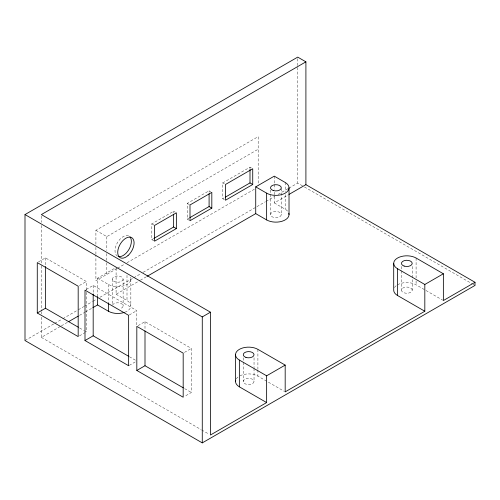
<?xml version="1.0" encoding="UTF-8"?>
<svg xmlns="http://www.w3.org/2000/svg" width="500" height="500" viewBox="0 0 500 500"><rect width="100%" height="100%" fill="white"/><g stroke="black" fill="none" stroke-linecap="round" stroke-linejoin="round"><path stroke-width="0.38" stroke-dasharray="2.5 1.88" d="M38.531 261.869L45.456 257.875L86.363 281.494L86.363 290.019M95.906 244.269L95.906 230.319L258.181 136.631L258.181 185.475M95.906 230.319L106.819 236.619L258.181 149.225M154 240.869L151.819 239.606L151.819 223.863L173.637 211.262L175.275 212.213M189.456 220.4L187.275 219.137L187.275 203.394L209.094 190.794L210.725 191.744M224.363 199.613L222.725 198.669L222.725 182.925L250 167.175L251.637 168.125M151.819 239.606L153.8 238.463M187.275 219.137L189.256 217.994M222.725 198.669L224.056 197.9M79.438 285.487L86.363 281.494M97.544 296.544L97.544 278.188L116.094 267.481M116.869 268.606L95.906 280.706L95.906 255.125M117.544 268.212L124.388 264.262M127.013 262.75L254.806 188.969M86.256 289.425L93.181 285.425L136.819 310.619L136.819 325.35M25 340.538L54.025 323.781M54.7 323.387L62.131 319.1M62.806 318.712L77.656 310.138M78.331 309.75L83.731 306.631M84.406 306.244L92.506 301.562M93.181 301.175L96.556 299.225M99.931 297.275L133.012 278.181M133.688 277.787L140.438 273.894M143.138 272.331L265.325 201.788M266 201.4L274.775 196.331M278.15 194.381L288.275 188.538M288.95 188.15L297.725 183.081L303.794 186.581M41.363 317.181L41.363 337.388L60.763 326.194M61.431 325.806L67.45 322.331M79.488 315.381L84.838 312.288M85.506 311.906L92.194 308.044M116.094 268.244L116.094 294.244L139.7 280.613M140.375 280.225L146.444 276.719M274.275 192.213L274.275 202.919L288.406 194.762M79.438 335.875L85.106 332.606M129.269 314.981L136.819 310.619M138.075 325.637L145 321.644L191.363 348.413L191.363 392.5L184.438 396.494M129.269 365.369L135.562 361.737M184.438 352.406L191.363 348.413M304.469 186.975L472.306 283.875M472.975 284.262L475 285.431M274.275 202.919L285.181 209.219A13.113 7.569 0 0 1 288.231 211.988M397.544 284.8A13.113 7.569 0 0 1 416.094 284.8L442.7 300.163M222.725 182.925L224.363 183.869M187.275 203.394L189.456 204.65M151.819 223.863L154 225.125M97.544 278.188L108.456 284.481A13.113 7.569 0 0 0 124.281 285.688A13.113 7.569 0 0 0 130.394 277.169M116.094 294.244L127 300.544A13.113 7.569 0 0 1 125.013 312.194M239.988 375.788A13.113 7.569 0 0 1 257.906 376.125L284.519 391.488M79.656 328.006L83.681 330.331M84.35 330.719L86.363 331.881L86.363 290.794M129.431 356.744L135.475 360.231M184.644 388.619L191.363 392.5M41.363 337.388L200.987 429.544M201.663 429.938L209.1 434.231M416.094 258.031L416.094 277.919M416.094 280.975L416.094 284.8M412.219 266.444L412.219 290.15A5.4 3.119 0 0 1 404.119 292.85A5.4 3.119 0 0 1 404.119 287.45A5.4 3.119 0 0 1 412.219 290.15M401.419 266.444L401.419 290.15M297.725 58.669L297.725 183.081M285.181 182.45L285.181 191.631M285.181 194.688L285.181 209.219M281.306 188.569L281.306 214.575A5.4 3.119 0 0 1 273.206 217.275A5.4 3.119 0 0 1 273.206 211.875A5.4 3.119 0 0 1 281.306 214.575M274.275 176.15L274.275 183.8M274.275 184.569L274.275 189.156M270.506 190.1L270.506 214.575M257.906 349.356L257.906 369.244M257.906 370.006L257.906 376.125M254.037 357.769L254.037 367.713M254.037 368.475L254.037 381.475A5.4 3.119 0 0 1 245.938 384.175A5.4 3.119 0 0 1 245.938 378.781A5.4 3.119 0 0 1 254.037 381.475M250 167.175L250 168.675M243.238 357.769L243.238 361.594M243.238 362.356L243.238 381.475M209.094 190.794L209.094 192.294M173.637 211.262L173.637 212.763M145 321.644L145 329.375M130.844 279.131L130.844 305.9M127 275.306L127 300.544M123.125 279.131A5.4 3.119 0 0 1 115.025 281.831A5.4 3.119 0 0 1 115.025 276.431A5.4 3.119 0 0 1 123.125 279.131L123.125 305.9M112.325 279.131L112.325 304.369M108.456 284.481L108.456 302.838M106.819 236.619L106.819 250.5M106.819 253.581L106.819 262.069M106.819 262.838L106.819 274.406M95.906 247.369L95.906 254.35M93.181 285.425L93.181 293.181M45.456 257.875L45.456 265.625M41.363 216.125L41.363 222.344M41.363 225.456L41.363 265.1M41.363 265.875L41.363 310.963M41.363 311.737L41.363 314.069M117.5 256.144A11.569 6.681 -60 0 1 117.25 242.987A11.569 6.681 -60 0 1 128.763 235.931M112.513 305.094A5.4 3.119 0 0 1 121.013 303.425A5.4 3.119 0 0 1 120.425 308.6M236.312 378.888A13.113 7.569 0 0 1 239.363 376.125M394.494 287.562A13.113 7.569 0 0 1 396.962 285.156"/><path stroke-width="0.75" d="M25 214.569L297.725 57.112L305.906 61.837L305.906 184.656L475 282.281L475 285.431L202.275 442.887L25 340.538L25 214.569L202.275 316.919L210.456 312.194L210.456 435.012L266.637 402.575L266.637 375.806L239.363 360.062A13.113 7.569 0 0 1 239.363 349.356A13.113 7.569 0 0 1 257.906 349.356L285.181 365.1L285.181 391.869L424.819 311.25L424.819 284.481L397.544 268.738A13.113 7.569 0 0 1 397.544 258.031A13.113 7.569 0 0 1 416.094 258.031L443.363 273.775L443.363 300.544L475 282.281M305.906 61.837L41.363 214.569L210.456 312.194M154.462 238.081L173.637 227.013L176.363 228.588L176.363 212.838L154.544 225.438L154.544 241.181L176.363 228.588M189.919 217.613L209.094 206.544L211.819 208.119L211.819 192.369L190 204.969L190 220.712L211.819 208.119M225.387 197.131L250 182.925L252.725 184.5L252.725 168.75L225.456 184.5L225.456 200.244L252.725 184.5M37.275 312.981L78.181 336.6L78.181 286.212L37.275 262.594L37.275 312.981L45.456 308.263L78.319 327.231M255.725 186.863L274.275 176.15L285.181 182.45A13.113 7.569 0 0 1 285.181 193.156A13.113 7.569 0 0 1 266.637 193.156L255.725 186.863L255.725 213.631L147.119 276.331M68.787 321.556L78.15 316.15M92.863 307.656L97.544 304.956L108.456 311.25A13.113 7.569 0 0 0 124.281 312.456M289.081 194.369L305.906 184.656M85 340.538L128.637 365.731L128.637 315.344L85 290.15L85 340.538L93.181 335.812L128.763 356.356M136.819 370.456L183.181 397.225L183.181 353.137L136.819 326.369L136.819 370.456L145 365.731L183.3 387.844M266.637 375.806L285.181 365.1M424.819 284.481L443.363 273.775M255.725 213.631L266.637 219.925A13.113 7.569 0 0 0 281.962 221.287A13.113 7.569 0 0 0 288.825 213.256M393.706 263.387L393.706 290.15A13.113 7.569 0 0 0 397.544 295.506L424.819 311.25M235.725 380.163A13.113 7.569 0 0 0 239.363 386.831L266.637 402.575M397.544 268.738L397.544 295.506M289.025 187.806L289.025 214.575M266.637 193.156L266.637 219.925M250 169.425L250 182.925M239.363 360.062L239.363 386.831M235.525 354.712L235.525 381.475M209.094 193.794L209.094 206.544M202.275 316.919L202.275 442.887M173.637 214.262L173.637 227.013M145 330.925L145 365.731M108.456 303.606L108.456 311.25M97.544 296.544L97.544 304.956M93.181 293.956L93.181 335.812M45.456 266.4L45.456 308.263M129.881 236.775A11.569 6.681 -60 0 1 128.863 249.581A11.569 6.681 -60 0 1 118.256 256.45M128.025 255.544A11.569 6.681 -60 0 0 131.694 237.619A11.569 6.681 -60 0 0 118.006 249.756A11.569 6.681 -60 0 0 128.025 255.544M245.938 357.413A5.4 3.119 0 0 0 254.037 354.712A5.4 3.119 0 0 0 245.938 352.013A5.4 3.119 0 0 0 245.938 357.413M404.119 266.081A5.4 3.119 0 0 0 412.219 263.387A5.4 3.119 0 0 0 404.119 260.688A5.4 3.119 0 0 0 404.119 266.081M273.206 190.506A5.4 3.119 0 0 0 281.306 187.806A5.4 3.119 0 0 0 273.206 185.106A5.4 3.119 0 0 0 273.206 190.506"/></g></svg>
